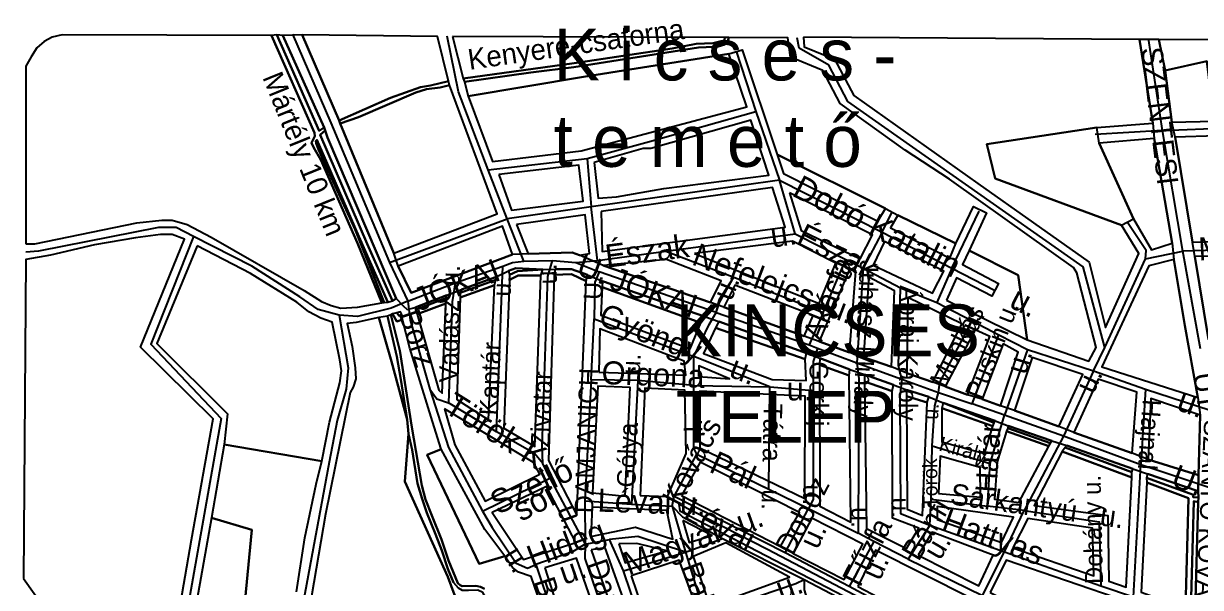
# Model space of a CAD drawing. Header units: millimetres. Extents: x 745262 to 751929, y 118124 to 122414.
# Drawn here: x 745276 to 747689, y 121258 to 122414 of the extents above; entities that cross this region are included whole.
import ezdxf

# ---------------------------------------------------------------- set-up
doc = ezdxf.new("R2010")
doc.units = ezdxf.units.MM
for name, color, linetype in [('beter', 7, 'Continuous'), ('egyeb', 7, 'Continuous'), ('fobbut', 7, 'Continuous'), ('folyo', 7, 'Continuous'), ('fout', 7, 'Continuous'), ('Hut', 7, 'Continuous'), ('kert', 7, 'Continuous'), ('park', 7, 'Continuous'), ('szanto', 7, 'Continuous'), ('temeto', 7, 'Continuous'), ('utcanev', 7, 'Continuous'), ('utnev', 7, 'Continuous'), ('viznev', 7, 'Continuous')]:
    doc.layers.add(name, color=color, linetype=linetype)

msp = doc.modelspace()

# ---------------------------------------------------------------- linework, layer by layer
at = {"layer": 'beter', "color": 253}
for points in [[(747616.8, 122317.7), (747630.8, 122211.8), (747717.6, 122214.1), (747702.3, 122336.6), (747616.8, 122317.7)], [(747637.2, 122181.2), (747672.9, 121965.5), (747754, 121967.5), (747722.7, 122183.9), (747637.2, 122181.2)], [(746821.8, 122145.2), (746834.4, 122106.5), (747027.9, 122008.5), (747043.6, 122034.6), (746821.8, 122145.2)], [(746847, 122067.1), (746870.7, 121989.7), (746991.5, 121931.2), (747016.8, 121981), (746847, 122067.1)], [(747068.9, 122021.2), (747053.9, 121995.1), (747175.5, 121932.7), (747188.1, 121962.7), (747068.9, 122021.2)], [(746652.3, 121942.3), (746907.3, 121840.2), (746941.6, 121922.9), (746852.8, 121967.8), (746652.3, 121942.3)], [(747041.3, 121966.8), (747018.4, 121918.6), (747140, 121860.9), (747162.9, 121905.9), (747041.3, 121966.8)], [(746465, 121917.7), (746684.9, 121842), (746706.9, 121886.4), (746594.3, 121930.4), (746465, 121917.7)], [(747168.4, 121846.7), (747334.1, 121765.6), (747315.3, 121898), (747215, 121948.5), (747201.6, 121920.1), (747275, 121880.6), (747261.6, 121854.6), (747188.9, 121892.5), (747168.4, 121846.7)], [(747678, 121936.2), (747706.1, 121766), (747781.1, 121769.6), (747759.3, 121937.5), (747678, 121936.2)], [(746270.7, 121907), (746272.5, 121899), (746288.9, 121906.1), (746341.1, 121909.7), (746285.7, 121912.4), (746270.7, 121907)], [(746907.3, 121762.3), (746969.8, 121739.5), (746983, 121906.2), (746969.8, 121910.6), (746907.3, 121762.3)], [(746171.9, 121862), (746244.4, 121888.7), (746244.3, 121893.9), (746174, 121868.4), (746171.9, 121862)], [(746272.5, 121888.3), (746261.2, 121584.1), (746324.4, 121546.7), (746337, 121897.6), (746290.7, 121897.2), (746272.5, 121888.3)], [(746364.6, 121898.5), (746352.9, 121518.2), (746410.7, 121405.9), (746430, 121885.6), (746399.8, 121899.9), (746364.6, 121898.5)], [(746998.8, 121729.8), (747055.9, 121710), (747062.1, 121865.7), (747009.3, 121893.9), (746998.8, 121729.8)], [(746079, 121831.4), (746080.2, 121826.8), (746143.4, 121851.8), (746144.1, 121856.9), (746079, 121831.4)], [(746171.4, 121852.2), (746165, 121642.9), (746230, 121601), (746242.2, 121877.6), (746171.4, 121852.2)], [(746462.9, 121873.1), (746459.7, 121815.8), (746643.1, 121747.2), (746665, 121800.1), (746462.9, 121873.1)], [(746712.1, 121832.7), (746876.6, 121772.9), (746895, 121815.6), (746735, 121877.2), (746712.1, 121832.7)], [(746083.3, 121817.9), (746127.6, 121662.5), (746134.8, 121656.2), (746142.1, 121840.2), (746083.3, 121817.9)], [(747087.6, 121696.8), (747140.4, 121678.3), (747200.1, 121798.4), (747089.4, 121852.1), (747087.6, 121696.8)], [(746456.1, 121699), (746634.2, 121692.8), (746630.6, 121721.3), (746457.9, 121788.1), (746456.1, 121699)], [(746695.3, 121790.3), (746670.7, 121737.4), (746811.3, 121683.9), (746880.8, 121682.1), (746879.1, 121725.7), (746695.3, 121790.3)], [(747165.9, 121669.5), (747211.6, 121652.8), (747257.3, 121772), (747227.4, 121786.1), (747165.9, 121669.5)], [(747241.5, 121644), (747279.3, 121629.9), (747315.3, 121740.3), (747284.6, 121757.1), (747241.5, 121644)], [(746660, 121690.1), (746724.1, 121685.7), (746660.9, 121712.4), (746660, 121690.1)], [(746908.4, 121714.1), (746909.3, 121424.6), (746972.5, 121391.7), (746969.4, 121692.3), (746908.4, 121714.1)], [(747308.3, 121620.2), (747398.9, 121587.7), (747448.1, 121694.1), (747344.4, 121729.3), (747308.3, 121620.2)], [(746442.8, 121451.4), (746509.6, 121445.1), (746520.2, 121667.9), (746453.5, 121670.5), (746442.8, 121451.4)], [(746540.7, 121446), (746596.8, 121444.2), (746635.1, 121532.4), (746632.4, 121662.5), (746550.5, 121666.1), (746540.7, 121446)], [(747000.6, 121679.8), (747004.5, 121378.3), (747086.4, 121337.3), (747112.2, 121379.2), (747057.9, 121399.7), (747057.5, 121659.8), (747000.6, 121679.8)], [(747429.6, 121575.4), (747549.2, 121533.1), (747558.9, 121658.1), (747479.8, 121684.5), (747429.6, 121575.4)], [(746662.7, 121544), (746878.1, 121439.8), (746879, 121650), (746662.7, 121659.8), (746662.7, 121544)], [(747086.9, 121650), (747088.2, 121418.4), (747119.4, 121405), (747128.7, 121636.6), (747086.9, 121650)], [(747161.5, 121636.5), (747266.7, 121595.2), (747268.7, 121599.6), (747161.5, 121636.5)], [(747581.8, 121519.9), (747685.5, 121488.2), (747689, 121610.6), (747587.9, 121644.9), (747581.8, 121519.9)], [(746139.2, 121624.2), (746160.6, 121550.3), (746222.9, 121434.4), (746335.1, 121489.7), (746321.7, 121513.7), (746139.2, 121624.2)], [(747159, 121625.5), (747159.4, 121556.5), (747246.7, 121532.4), (747264, 121588.1), (747159, 121625.5)], [(747294.3, 121584.5), (747382, 121553.3), (747384.8, 121558.2), (747295.1, 121589), (747294.3, 121584.5)], [(747291.6, 121578.3), (747272.5, 121515.5), (747267.1, 121438.9), (747317, 121431.8), (747378.4, 121547.6), (747291.6, 121578.3)], [(746132.3, 121541.3), (746103.8, 121529.7), (746210.6, 121305.8), (746263.1, 121321.8), (746222, 121376.5), (746132.3, 121541.3)], [(747411.8, 121544.9), (747548.4, 121494.1), (747551, 121500.6), (747415.6, 121548.5), (747411.8, 121544.9)], [(747152.3, 121450.5), (747238.7, 121442.5), (747237.8, 121503.9), (747155.9, 121527.1), (747152.3, 121450.5)], [(747405.6, 121536.4), (747348.2, 121425.5), (747499.5, 121405), (747501.3, 121270.5), (747536.9, 121258), (747548.9, 121483.4), (747405.6, 121536.4)], [(746625.3, 121446), (746828.3, 121341.8), (746867.4, 121411.3), (746663.6, 121514.6), (746625.3, 121446)], [(747579.1, 121472.7), (747568, 121248.2), (747658.4, 121215.3), (747664.6, 121440.7), (747579.1, 121472.7)], [(747578.7, 121482.1), (747675.3, 121447.8), (747674.4, 121442.9), (747685.5, 121442), (747684.6, 121454.8), (747580.9, 121490.9), (747578.7, 121482.1)], [(746348.4, 121464.7), (746237.1, 121411.3), (746301.2, 121315.1), (746409, 121349.8), (746348.4, 121464.7)], [(747171, 121129.8), (747172.8, 121140.4), (746801.6, 121335.6), (746619.9, 121428.2), (746621.7, 121414.8), (747171, 121129.8)], [(747149.6, 121397), (747281.4, 121349.8), (747306.3, 121401.5), (747149.6, 121423.8), (747149.6, 121397)], [(747669.5, 121211.7), (747678.7, 121208.2), (747684.6, 121432.2), (747675.7, 121434.4), (747669.5, 121211.7)], [(746628, 121395.2), (746641.3, 121349.8), (746687.6, 121364.1), (746628, 121395.2)], [(746854.1, 121327.5), (746959.1, 121274.1), (746997.4, 121346.2), (746892.4, 121399.7), (746854.1, 121327.5)], [(747304.5, 121339.1), (747471, 121281.2), (747468.3, 121379.2), (747335.7, 121398.8), (747304.5, 121339.1)], [(747110.5, 121324), (747235.1, 121260.7), (747264.5, 121324), (747139, 121371.2), (747110.5, 121324)], [(746497.1, 121347.1), (746509.6, 121307.9), (746595, 121332.9), (746533.6, 121348), (746497.1, 121347.1)], [(746682.3, 121222.4), (746692.1, 121222.4), (746847, 121278.5), (746716.1, 121348.9), (746649.3, 121321.3), (746682.3, 121222.4)], [(746986.7, 121259.8), (747183.5, 121156.5), (747220, 121234.9), (747023.2, 121333.8), (746986.7, 121259.8)], [(746344.9, 121298.1), (746401, 121122.6), (746469.5, 121147.6), (746409.9, 121317.7), (746344.9, 121298.1)], [(746522, 121281.2), (746556.7, 121178.8), (746657.3, 121213.5), (746620.8, 121313.3), (746522, 121281.2)], [(747258.2, 121247.4), (747530.7, 121112.8), (747538.7, 121228.6), (747291.2, 121313.3), (747258.2, 121247.4)]]:
    msp.add_lwpolyline(points, close=True, dxfattribs=at)
at = {"layer": 'fobbut', "color": 253}
msp.add_lwpolyline([(747706.1, 121766), (747678, 121936.2), (747672.9, 121965.5), (747637.2, 122181.2), (747630.8, 122211.8), (747616.8, 122317.7), (747604.1, 122381.5), (747564.2, 122381), (747591.4, 122209.4), (747594.1, 122178.1), (747631, 121963.4), (747634.5, 121930), (747657.4, 121794.9), (747683.8, 121647.1), (747689, 121610.6), (747685.5, 121488.2), (747684.6, 121454.8), (747685.5, 121442), (747684.6, 121432.2), (747678.7, 121208.2)], dxfattribs=at)
at = {"layer": 'folyo', "color": 253}
for points in [[(745784.5, 122389.2), (745873, 122189.8), (745873.9, 122182.7), (745869.4, 122174.7), (745866.7, 122169.4), (745871.6, 122159.1), (745885.9, 122134.7), (745961.4, 121963.7), (746010.8, 121841), (746016.1, 121841.9), (745956.1, 121991.4), (745881, 122156), (745876.5, 122168.5), (745875.6, 122173.4), (745877.4, 122175.2), (745899.2, 122127.1), (745964.1, 121977.1), (746023.2, 121842.8), (746033, 121845.4), (745980.6, 121962), (745884.5, 122185.8), (745894.8, 122194.7), (745892.5, 122201), (745882.7, 122193.8), (745796, 122390.5), (745784.5, 122389.2)], [(746177.6, 122301.3), (746180.8, 122294.6), (746316.4, 122313.4), (746404.5, 122324.5), (746660.2, 122364.6), (746675.7, 122365.5), (746700.7, 122367.2), (746714, 122371.2), (746720.7, 122377.9), (746722.4, 122385.5), (746714, 122385.5), (746713.6, 122380.6), (746709.5, 122377.9), (746706, 122377.5), (746689.5, 122373.9), (746655.7, 122372.1), (746605.9, 122362.8), (746405.3, 122332.5), (746177.6, 122301.3)], [(745923.3, 122215), (745925.5, 122208.8), (745963.3, 122222.1), (746080.7, 122272.8), (746102.9, 122279.5), (746130.5, 122283.1), (746149.6, 122287.5), (746147.4, 122296), (746110.5, 122286.6), (746090.5, 122283.5), (746028.7, 122261.7), (745923.3, 122215)], [(746272.5, 121888.3), (746290.7, 121897.2), (746337, 121897.6), (746341.1, 121909.7), (746288.9, 121906.1), (746272.5, 121899), (746272.5, 121888.3)], [(746364.6, 121898.5), (746399.8, 121899.9), (746430, 121885.6), (746432.5, 121898.7), (746400, 121910.2), (746366.6, 121910.6), (746364.6, 121898.5)], [(746171.4, 121852.2), (746242.2, 121877.6), (746244.4, 121888.7), (746171.9, 121862), (746171.4, 121852.2)], [(746462.9, 121873.1), (746665, 121800.1), (746674.3, 121812.5), (746463.3, 121885.5), (746462.9, 121873.1)], [(746080.2, 121826.8), (746083.3, 121817.9), (746142.1, 121840.2), (746143.4, 121851.8), (746080.2, 121826.8)], [(746033.1, 121818.4), (746042, 121803.3), (746053.1, 121807.3), (746052.2, 121817.1), (746046.4, 121814.4), (746041.6, 121820.7), (746033.1, 121818.4)], [(746695.3, 121790.3), (746879.1, 121725.7), (746881.8, 121738.1), (746701.6, 121802.8), (746695.3, 121790.3)], [(746908.4, 121714.1), (746969.4, 121692.3), (746970.6, 121704.7), (746909.1, 121727.6), (746908.4, 121714.1)], [(747000.5, 121694.1), (747000.6, 121679.8), (747057.5, 121659.8), (747060.3, 121673), (747000.5, 121694.1)], [(747086.9, 121650), (747128.7, 121636.6), (747132.4, 121648.8), (747086.9, 121662.9), (747086.9, 121650)], [(747159, 121625.5), (747264, 121588.1), (747266.7, 121595.2), (747161.5, 121636.5), (747159, 121625.5)], [(747291.6, 121578.3), (747378.4, 121547.6), (747382, 121553.3), (747294.3, 121584.5), (747291.6, 121578.3)], [(747405.6, 121536.4), (747548.9, 121483.4), (747548.4, 121494.1), (747411.8, 121544.9), (747405.6, 121536.4)], [(747578.7, 121482.1), (747579.1, 121472.7), (747664.6, 121440.7), (747658.4, 121215.3), (747669.5, 121211.7), (747675.7, 121434.4), (747684.6, 121432.2), (747685.5, 121442), (747674.4, 121442.9), (747675.3, 121447.8), (747578.7, 121482.1)]]:
    msp.add_lwpolyline(points, close=True, dxfattribs=at)
msp.add_lwpolyline([(746221.7, 121254.6), (746213.2, 121259.1), (746203.5, 121260.8), (746175.4, 121260), (746171.4, 121262.2), (746167, 121266.2), (746147.4, 121312.9), (746133.6, 121355.7), (746113.6, 121405.5), (746100.7, 121438), (746093.2, 121466.5), (746072.7, 121586.2), (746047.8, 121743.2), (746029.5, 121816.7), (746022.4, 121814.2), (746042, 121730.9), (746049.6, 121683.7), (746062.9, 121601.8), (746065.6, 121572.9), (746073.1, 121540), (746083.8, 121470.5), (746094, 121439.3), (746103.4, 121410.4), (746121.2, 121366.8), (746134.1, 121333.4), (746146.1, 121295.6), (746157.6, 121268), (746168.3, 121256.4)], dxfattribs=at)
at = {"layer": 'fout', "color": 253}
msp.add_lwpolyline([(745808.2, 122389.4), (745892.5, 122201), (745894.8, 122194.7), (745899.6, 122180.1), (746040.3, 121849.9), (746054.4, 121834.9), (746063.2, 121827.9), (746079, 121831.4), (746144.1, 121856.9), (746174, 121868.4), (746244.3, 121893.9), (746270.7, 121907), (746285.7, 121912.4), (746341.1, 121909.7), (746366.6, 121910.6), (746400, 121910.2), (746432.5, 121898.7), (746463.3, 121885.5), (746674.3, 121812.5), (746701.6, 121802.8), (746881.8, 121738.1), (746909.1, 121727.6), (746970.6, 121704.7), (747000.5, 121694.1), (747060.3, 121673), (747086.9, 121662.9), (747132.4, 121648.8), (747161.5, 121636.5), (747268.7, 121599.6), (747295.1, 121589), (747384.8, 121558.2), (747415.6, 121548.5), (747551, 121500.6), (747580.9, 121490.9), (747684.6, 121454.8), (747685.5, 121488.2), (747581.8, 121519.9), (747549.2, 121533.1), (747429.6, 121575.4), (747398.9, 121587.7), (747308.3, 121620.2), (747279.3, 121629.9), (747241.5, 121644), (747211.6, 121652.8), (747165.9, 121669.5), (747140.4, 121678.3), (747087.6, 121696.8), (747055.9, 121710), (746998.8, 121729.8), (746969.8, 121739.5), (746907.3, 121762.3), (746876.6, 121772.9), (746712.1, 121832.7), (746684.9, 121842), (746465, 121917.7), (746416.2, 121938.7), (746401.5, 121944.5), (746310.7, 121941.6), (746278.6, 121940.1), (746071.1, 121861.8), (746044.7, 121916.3), (746035.3, 121943), (745925.5, 122208.8), (745923.3, 122215), (745847.4, 122390.8), (745808.2, 122389.4)], close=True, dxfattribs=at)
at = {"layer": 'Hut'}
for p, q in [((747611.6, 122194.4), (747582.9, 122383)), ((747611.6, 122194.4), (747582.9, 122383)), ((746737.7, 122357), (746777.9, 122233.4)), ((746737.7, 122357), (746777.9, 122233.4)), ((746777.9, 122233.4), (746826.1, 122093)), ((746777.9, 122233.4), (746826.1, 122093)), ((747611.6, 122194.4), (747473.7, 122186.6)), ((747611.6, 122194.4), (747473.7, 122186.6)), ((747611.6, 122194.4), (747960.1, 122208.8)), ((747611.6, 122194.4), (747960.1, 122208.8)), ((747653.2, 121947.3), (747611.6, 122194.4)), ((747653.2, 121947.3), (747611.6, 122194.4)), ((746229.2, 122113.8), (746432.1, 122137.3)), ((746229.2, 122113.8), (746432.1, 122137.3)), ((746432.1, 122137.3), (746439.9, 122038.4)), ((746432.1, 122137.3), (746439.9, 122038.4)), ((746268.2, 122013.7), (746229.2, 122113.8)), ((746268.2, 122013.7), (746229.2, 122113.8)), ((746826.1, 122093), (746439.9, 122038.4)), ((746826.1, 122093), (746439.9, 122038.4)), ((746858.7, 121982.5), (746826.1, 122093)), ((746826.1, 122093), (747036.8, 121986.4)), ((746858.7, 121982.5), (746826.1, 122093)), ((746826.1, 122093), (747036.8, 121986.4)), ((746439.9, 122038.4), (746268.2, 122013.7)), ((746439.9, 122038.4), (746268.2, 122013.7)), ((746452.9, 121927.9), (746439.9, 122038.4)), ((746452.9, 121927.9), (746439.9, 122038.4)), ((747036.8, 121986.4), (747056.3, 122026.7)), ((747036.8, 121986.4), (747056.3, 122026.7)), ((747179.8, 121912.3), (747235.7, 122029.3)), ((747179.8, 121912.3), (747235.7, 122029.3)), ((746026.4, 121924), (746268.2, 122013.7)), ((746026.4, 121924), (746268.2, 122013.7)), ((746302, 121926.5), (746268.2, 122013.7)), ((746302, 121926.5), (746268.2, 122013.7)), ((746593.4, 121947.3), (746858.7, 121982.5)), ((746593.4, 121947.3), (746858.7, 121982.5)), ((746858.7, 121982.5), (746962.6, 121930.4)), ((746858.7, 121982.5), (746962.6, 121930.4)), ((747036.8, 121986.4), (746997.8, 121912.3)), ((747036.8, 121986.4), (746997.8, 121912.3)), ((747036.8, 121986.4), (747179.8, 121912.3)), ((747036.8, 121986.4), (747179.8, 121912.3)), ((747975.6, 121956.5), (747653.2, 121947.3)), ((747975.6, 121956.5), (747653.2, 121947.3)), ((746302, 121926.5), (746360.6, 121927.9)), ((746302, 121926.5), (746360.6, 121927.9)), ((746360.6, 121927.9), (746408.7, 121924)), ((746360.6, 121927.9), (746408.7, 121924)), ((746408.7, 121924), (746452.9, 121927.9)), ((746408.7, 121924), (746452.9, 121927.9)), ((746452.9, 121927.9), (746593.4, 121947.3)), ((746452.9, 121927.9), (746593.4, 121947.3)), ((746593.4, 121947.3), (746732.5, 121894.1)), ((746593.4, 121947.3), (746732.5, 121894.1)), ((746915.8, 121821.2), (746962.6, 121930.4)), ((746915.8, 121821.2), (746962.6, 121930.4)), ((746962.6, 121930.4), (746997.8, 121912.3)), ((746962.6, 121930.4), (746997.8, 121912.3)), ((747493.2, 121749.7), (747576.4, 121931.8)), ((747493.2, 121749.7), (747576.4, 121931.8)), ((747576.4, 121931.8), (747653.2, 121947.3)), ((747576.4, 121931.8), (747653.2, 121947.3)), ((747689.5, 121747.1), (747653.2, 121947.3)), ((747689.5, 121747.1), (747653.2, 121947.3)), ((746026.4, 121924), (746064.1, 121844.7)), ((746026.4, 121924), (746064.1, 121844.7)), ((746161.6, 121882.4), (746259.1, 121916.2)), ((746161.6, 121882.4), (746259.1, 121916.2)), ((746246.1, 121576.8), (746259.1, 121916.2)), ((746246.1, 121576.8), (746259.1, 121916.2)), ((746408.7, 121924), (746456.8, 121904.5)), ((746408.7, 121924), (746456.8, 121904.5)), ((746696.1, 121821.2), (746456.8, 121904.5)), ((746696.1, 121821.2), (746456.8, 121904.5)), ((746997.8, 121912.3), (746984.8, 121718.5)), ((746997.8, 121912.3), (746984.8, 121718.5)), ((746997.8, 121912.3), (747074.5, 121871.9)), ((746997.8, 121912.3), (747074.5, 121871.9)), ((747179.8, 121912.3), (747148.6, 121842)), ((747179.8, 121912.3), (747148.6, 121842)), ((747179.8, 121912.3), (747268.2, 121866.7)), ((747179.8, 121912.3), (747268.2, 121866.7)), ((746064.1, 121844.7), (746161.6, 121882.4)), ((746064.1, 121844.7), (746161.6, 121882.4)), ((746732.5, 121894.1), (746915.8, 121821.2)), ((746732.5, 121894.1), (746915.8, 121821.2)), ((747074.5, 121871.9), (747148.6, 121842)), ((747074.5, 121871.9), (747148.6, 121842)), ((747148.6, 121842), (747221.4, 121804.3)), ((747148.6, 121842), (747221.4, 121804.3)), ((746439.9, 121683.4), (746446.4, 121808.2)), ((746439.9, 121683.4), (746446.4, 121808.2)), ((746446.4, 121808.2), (746650.5, 121731.5)), ((746446.4, 121808.2), (746650.5, 121731.5)), ((746696.1, 121821.2), (746887.3, 121755)), ((746696.1, 121821.2), (746887.3, 121755)), ((746915.8, 121821.2), (746887.3, 121755)), ((746915.8, 121821.2), (746887.3, 121755)), ((747221.4, 121804.3), (747276, 121775.8)), ((747221.4, 121804.3), (747276, 121775.8)), ((747221.4, 121634), (747276, 121775.8)), ((747221.4, 121634), (747276, 121775.8)), ((747276, 121775.8), (747334.6, 121745.8)), ((747276, 121775.8), (747334.6, 121745.8)), ((746887.3, 121755), (746904.2, 121748.4)), ((746887.3, 121755), (746904.2, 121748.4)), ((746904.2, 121748.4), (746984.8, 121718.5)), ((746904.2, 121748.4), (746984.8, 121718.5)), ((747334.6, 121745.8), (747287.8, 121610.6)), ((747334.6, 121745.8), (747287.8, 121610.6)), ((747334.6, 121745.8), (747469.8, 121701.6)), ((747334.6, 121745.8), (747469.8, 121701.6)), ((747469.8, 121701.6), (747493.2, 121749.7)), ((747469.8, 121701.6), (747493.2, 121749.7)), ((746650.5, 121671.7), (746650.5, 121731.5)), ((746806.6, 121669.1), (746650.5, 121731.5)), ((746650.5, 121671.7), (746650.5, 121731.5)), ((746806.6, 121669.1), (746650.5, 121731.5)), ((746984.8, 121718.5), (747077.1, 121684.7)), ((746984.8, 121718.5), (747077.1, 121684.7)), ((747077.1, 121684.7), (747152.5, 121657.4)), ((747077.1, 121684.7), (747152.5, 121657.4)), ((747469.8, 121701.6), (747408.6, 121567.7)), ((747469.8, 121701.6), (747408.6, 121567.7)), ((747469.8, 121701.6), (747576.4, 121663.9)), ((747469.8, 121701.6), (747576.4, 121663.9)), ((746439.9, 121683.4), (746426.9, 121435.1)), ((746439.9, 121683.4), (746426.9, 121435.1)), ((746536.1, 121682.1), (746439.9, 121683.4)), ((746536.1, 121682.1), (746439.9, 121683.4)), ((746536.1, 121682.1), (746523.1, 121428.5)), ((746536.1, 121682.1), (746523.1, 121428.5)), ((746650.5, 121671.7), (746536.1, 121682.1)), ((746650.5, 121671.7), (746536.1, 121682.1)), ((746650.5, 121671.7), (746806.6, 121669.1)), ((746650.5, 121671.7), (746806.6, 121669.1)), ((746804.3, 121459.3), (746806.6, 121669.1)), ((746806.6, 121669.1), (746895, 121661.3)), ((746806.6, 121669.1), (746895, 121661.3)), ((747576.4, 121663.9), (747567.3, 121509.1)), ((747576.4, 121663.9), (747567.3, 121509.1)), ((747576.4, 121663.9), (747709.1, 121621)), ((747576.4, 121663.9), (747709.1, 121621)), ((746246.1, 121576.8), (746147.4, 121636.5)), ((746246.1, 121576.8), (746147.4, 121636.5)), ((747152.5, 121657.4), (747221.4, 121634)), ((747152.5, 121657.4), (747221.4, 121634)), ((747287.8, 121610.6), (747221.4, 121634)), ((747287.8, 121610.6), (747221.4, 121634)), ((747257.9, 121511.8), (747287.8, 121610.6)), ((747257.9, 121511.8), (747287.8, 121610.6)), ((747408.6, 121567.7), (747287.8, 121610.6)), ((747408.6, 121567.7), (747287.8, 121610.6)), ((747408.6, 121567.7), (747328, 121415.5)), ((747408.6, 121567.7), (747328, 121415.5)), ((747567.3, 121509.1), (747408.6, 121567.7)), ((747567.3, 121509.1), (747408.6, 121567.7)), ((747136.9, 121439), (747139.6, 121548.1)), ((747136.9, 121439), (747139.6, 121548.1)), ((747139.6, 121548.1), (747257.9, 121511.8)), ((747139.6, 121548.1), (747257.9, 121511.8)), ((746610.3, 121444.2), (746657.1, 121531.2)), ((746610.3, 121444.2), (746657.1, 121531.2)), ((746657.1, 121531.2), (746804.3, 121459.3)), ((746657.1, 121531.2), (746885.9, 121419.5)), ((746355.4, 121481.9), (746341.1, 121511.8)), ((746355.4, 121481.9), (746341.1, 121511.8)), ((747252.6, 121424.6), (747257.9, 121511.8)), ((747252.6, 121424.6), (747257.9, 121511.8)), ((747551.8, 121238.7), (747567.3, 121509.1)), ((747551.8, 121238.7), (747567.3, 121509.1)), ((747706.4, 121462.3), (747567.3, 121509.1)), ((747706.4, 121462.3), (747567.3, 121509.1)), ((746217.5, 121414.3), (746355.4, 121481.9)), ((746217.5, 121414.3), (746355.4, 121481.9)), ((746355.4, 121481.9), (746428.2, 121346.7)), ((746355.4, 121481.9), (746428.2, 121346.7)), ((746606.4, 121424.6), (746610.3, 121444.2)), ((746606.4, 121424.6), (746610.3, 121444.2)), ((746837.8, 121328.4), (746610.3, 121444.2)), ((746837.8, 121328.4), (746610.3, 121444.2)), ((746804.3, 121459.3), (746885.9, 121419.5)), ((746426.9, 121435.1), (746523.1, 121428.5)), ((746426.9, 121435.1), (746428.2, 121346.7)), ((746426.9, 121435.1), (746523.1, 121428.5)), ((746426.9, 121435.1), (746428.2, 121346.7)), ((746523.1, 121428.5), (746606.4, 121424.6)), ((746523.1, 121428.5), (746606.4, 121424.6)), ((746606.4, 121424.6), (746633.6, 121329.8)), ((746606.4, 121424.6), (746633.6, 121329.8)), ((746837.8, 121328.4), (746885.9, 121419.5)), ((746837.8, 121328.4), (746885.9, 121419.5)), ((746885.9, 121419.5), (746987.3, 121368.7)), ((746885.9, 121419.5), (746987.3, 121368.7)), ((747134.3, 121385.6), (747136.9, 121439)), ((747134.3, 121385.6), (747136.9, 121439)), ((747136.9, 121439), (747252.6, 121424.6)), ((747136.9, 121439), (747252.6, 121424.6)), ((747328, 121415.5), (747252.6, 121424.6)), ((747328, 121415.5), (747252.6, 121424.6)), ((747287.8, 121331), (747328, 121415.5)), ((747287.8, 121331), (747328, 121415.5)), ((747328, 121415.5), (747481.5, 121392.1)), ((747134.3, 121385.6), (747090.1, 121315.4)), ((747134.3, 121385.6), (747090.1, 121315.4)), ((747134.3, 121385.6), (747287.8, 121331)), ((747134.3, 121385.6), (747287.8, 121331)), ((747481.5, 121392.1), (747485.4, 121260.8)), ((746428.2, 121346.7), (746477.6, 121355.7)), ((746428.2, 121346.7), (746477.6, 121355.7)), ((746506.2, 121292), (746477.6, 121355.7)), ((746506.2, 121292), (746477.6, 121355.7)), ((746633.6, 121329.8), (746709.1, 121358.3)), ((746633.6, 121329.8), (746709.1, 121358.3)), ((746709.1, 121358.3), (746876.8, 121273.8)), ((746709.1, 121358.3), (746876.8, 121273.8)), ((747019.9, 121351.8), (746969.2, 121259.5)), ((747019.9, 121351.8), (746969.2, 121259.5)), ((747019.9, 121351.8), (746987.3, 121368.7)), ((747019.9, 121351.8), (746987.3, 121368.7)), ((747090.1, 121315.4), (747019.9, 121351.8)), ((747090.1, 121315.4), (747019.9, 121351.8)), ((746506.2, 121292), (746633.6, 121329.8)), ((746506.2, 121292), (746633.6, 121329.8)), ((746633.6, 121329.8), (746672.6, 121202.3)), ((746633.6, 121329.8), (746672.6, 121202.3)), ((746969.2, 121259.5), (746837.8, 121328.4)), ((746969.2, 121259.5), (746837.8, 121328.4)), ((747242.2, 121241.2), (747287.8, 121331)), ((747242.2, 121241.2), (747287.8, 121331)), ((747287.8, 121331), (747485.4, 121260.8)), ((747287.8, 121331), (747485.4, 121260.8)), ((746326.8, 121305), (746394.4, 121104.7)), ((746326.8, 121305), (746394.4, 121104.7)), ((747090.1, 121315.4), (747242.2, 121241.2)), ((747090.1, 121315.4), (747242.2, 121241.2)), ((746551.8, 121158.1), (746506.2, 121292)), ((746551.8, 121158.1), (746506.2, 121292)), ((746876.8, 121273.8), (746986.1, 121216.6)), ((746876.8, 121273.8), (746986.1, 121216.6)), ((747190.3, 121141.2), (746969.2, 121259.5)), ((747190.3, 121141.2), (746969.2, 121259.5)), ((747485.4, 121260.8), (747551.8, 121238.7)), ((747485.4, 121260.8), (747551.8, 121238.7))]:
    msp.add_line(p, q, dxfattribs=at)
for points in [[(745827.5, 122392.1), (745906.7, 122210.1), (746026.4, 121924)], [(745827.5, 122392.1), (745906.7, 122210.1), (746026.4, 121924)], [(746229.2, 122113.8), (746168.2, 122273.8), (746144.7, 122388.2)], [(746229.2, 122113.8), (746168.2, 122273.8), (746144.7, 122388.2)], [(747493.2, 121749.7), (747449, 121914.9), (746966.5, 122254.2), (746927.5, 122328.4), (746866.5, 122363.5), (746862.6, 122384.3)], [(747493.2, 121749.7), (747449, 121914.9), (746966.5, 122254.2), (746927.5, 122328.4), (746866.5, 122363.5), (746862.6, 122384.3)], [(746432.1, 122137.3), (746559.6, 122172.4), (746777.9, 122233.4)], [(746432.1, 122137.3), (746559.6, 122172.4), (746777.9, 122233.4)], [(747576.4, 121931.8), (747577.8, 121948.7), (747540, 122005.9)], [(747576.4, 121931.8), (747577.8, 121948.7), (747540, 122005.9)], [(745624.6, 121977.2), (745589.5, 121995.5), (745553, 121995.5), (745307.3, 121947.3), (745281.3, 121944.8)], [(745624.6, 121977.2), (745589.5, 121995.5), (745553, 121995.5), (745307.3, 121947.3), (745281.3, 121944.8)], [(745624.6, 121977.2), (745537.5, 121756.2), (745681.8, 121604.1), (745575.2, 121002.1), (745560.9, 120990.3), (745527, 120981.3), (745519.2, 120966.9), (745506.2, 120940.9)], [(745624.6, 121977.2), (745537.5, 121756.2), (745681.8, 121604.1), (745575.2, 121002.1), (745560.9, 120990.3), (745527, 120981.3), (745519.2, 120966.9), (745506.2, 120940.9)], [(745923.6, 121816), (745880.7, 121827.8), (745843, 121853.7), (745744.2, 121916.2), (745624.6, 121977.2)], [(745923.6, 121816), (745880.7, 121827.8), (745843, 121853.7), (745744.2, 121916.2), (745624.6, 121977.2)], [(746259.1, 121916.2), (746278.7, 121924), (746302, 121926.5)], [(746259.1, 121916.2), (746278.7, 121924), (746302, 121926.5)], [(746341.1, 121511.8), (746339.7, 121546.9), (746351.5, 121895.4), (746360.6, 121927.9)], [(746341.1, 121511.8), (746339.7, 121546.9), (746351.5, 121895.4), (746360.6, 121927.9)], [(746456.8, 121904.5), (746447.7, 121883.6), (746446.4, 121808.2)], [(746456.8, 121904.5), (746447.7, 121883.6), (746446.4, 121808.2)], [(746161.6, 121882.4), (746155.1, 121843.4), (746147.4, 121636.5)], [(746161.6, 121882.4), (746155.1, 121843.4), (746147.4, 121636.5)], [(746696.1, 121821.2), (746703.3, 121842.1), (746732.5, 121894.1)], [(746696.1, 121821.2), (746702.6, 121847.3), (746732.5, 121894.1)], [(747077.1, 121684.7), (747070.6, 121712), (747074.5, 121871.9)], [(747077.1, 121684.7), (747070.6, 121712), (747074.5, 121871.9)], [(746064.1, 121844.7), (746030.3, 121830.4), (745961.3, 121813.5), (745923.6, 121816)], [(746064.1, 121844.7), (746030.3, 121830.4), (745961.3, 121813.5), (745923.6, 121816)], [(746064.1, 121844.7), (746069.3, 121805.7), (746109.7, 121663.9)], [(746064.1, 121844.7), (746069.3, 121805.7), (746109.7, 121663.9)], [(745923.6, 121816), (745941.9, 121708.2), (745938, 121663.9), (745919.7, 121600.2), (745902.8, 121514.3), (745849.6, 121227), (745853.5, 121195.8), (745938, 121050.1), (745940.5, 121017.6), (745915.9, 120890.2), (745893.7, 120791.4), (745624.6, 120426), (745589.5, 120301.1), (745585.6, 120181.4), (745607.7, 120061.9), (745651.9, 119968.3), (745716.9, 119892.8), (745804, 119836.9), (745850.8, 119790), (745862.6, 119748.5), (745867.7, 119699.1), (745853.5, 119618.5), (745826.1, 119504)], [(745923.6, 121816), (745941.9, 121708.2), (745938, 121663.9), (745919.7, 121600.2), (745902.8, 121514.3), (745849.6, 121227), (745853.5, 121195.8), (745938, 121050.1), (745940.5, 121017.6), (745915.9, 120890.2), (745893.7, 120791.4), (745624.6, 120426), (745589.5, 120301.1), (745585.6, 120181.4), (745607.7, 120061.9), (745651.9, 119968.3), (745716.9, 119892.8), (745804, 119836.9), (745850.8, 119790), (745862.6, 119748.5), (745867.7, 119699.1), (745853.5, 119618.5), (745826.1, 119504)], [(746650.5, 121731.5), (746681.8, 121796.6), (746696.1, 121821.2)], [(746650.5, 121731.5), (746681.8, 121796.6), (746696.1, 121821.2)], [(747152.5, 121657.4), (747155.1, 121678.2), (747221.4, 121804.3)], [(747152.5, 121657.4), (747155.1, 121678.2), (747221.4, 121804.3)], [(746904.2, 121748.4), (746895, 121721.2), (746895, 121661.3)], [(746904.2, 121748.4), (746895, 121721.2), (746895, 121661.3)], [(746984.8, 121718.5), (746988.7, 121686), (746987.3, 121368.7)], [(746984.8, 121718.5), (746988.7, 121686), (746987.3, 121368.7)], [(747077.1, 121684.7), (747073.2, 121649.6), (747074.5, 121409), (747134.3, 121385.6)], [(747077.1, 121684.7), (747073.2, 121649.6), (747074.5, 121409), (747134.3, 121385.6)], [(746109.7, 121663.9), (746123.9, 121644.4), (746147.4, 121636.5)], [(746109.7, 121663.9), (746147.4, 121544.3), (746217.5, 121414.3)], [(746109.7, 121663.9), (746123.9, 121644.4), (746147.4, 121636.5)], [(746109.7, 121663.9), (746147.4, 121544.3), (746217.5, 121414.3)], [(746657.1, 121531.2), (746650.5, 121542.9), (746650.5, 121671.7)], [(746657.1, 121531.2), (746650.5, 121542.9), (746650.5, 121671.7)], [(746895, 121661.3), (746895, 121438.3), (746885.9, 121419.5)], [(746895, 121661.3), (746895, 121438.3), (746885.9, 121419.5)], [(747139.6, 121548.1), (747144.7, 121630.1), (747152.5, 121657.4)], [(747139.6, 121548.1), (747144.7, 121630.1), (747152.5, 121657.4)], [(746341.1, 121511.8), (746324.2, 121532.6), (746246.1, 121576.8)], [(746341.1, 121511.8), (746324.2, 121532.6), (746246.1, 121576.8)], [(746606.4, 121424.6), (746627.2, 121402.5), (746709.1, 121358.3)], [(746606.4, 121424.6), (746627.2, 121402.5), (746709.1, 121358.3)], [(746217.5, 121414.3), (746237.1, 121380.5), (746286.5, 121307.6), (746309.8, 121297.2), (746326.8, 121305)], [(746217.5, 121414.3), (746237.1, 121380.5), (746286.5, 121307.6), (746309.8, 121297.2), (746326.8, 121305)], [(747328, 121415.5), (747481.5, 121392.1), (747485.4, 121260.8)], [(746633.6, 121329.8), (746536.1, 121362.2), (746477.6, 121355.7)], [(746633.6, 121329.8), (746536.1, 121362.2), (746477.6, 121355.7)], [(746428.2, 121346.7), (746402.2, 121331), (746326.8, 121305)], [(746428.2, 121346.7), (746402.2, 121331), (746326.8, 121305)], [(746428.2, 121346.7), (746426.9, 121316.7), (746488.1, 121139.8)], [(746428.2, 121346.7), (746426.9, 121316.7), (746488.1, 121139.8)], [(746672.6, 121202.3), (746859.9, 121266), (746876.8, 121273.8)], [(746672.6, 121202.3), (746859.9, 121266), (746876.8, 121273.8)], [(746876.8, 121273.8), (746876.8, 121253), (746910.6, 121145.1)], [(746876.8, 121273.8), (746876.8, 121253), (746910.6, 121145.1)]]:
    msp.add_lwpolyline(points, dxfattribs=at)
at = {"layer": 'kert', "color": 253}
for points in [[(746159.9, 121242.2), (746146.5, 121279.5), (746058, 121475), (746065.6, 121572.9), (746062.9, 121601.8), (746030.9, 121721.1), (746005.1, 121811), (745958.4, 121800.8), (745939.7, 121799), (745950.4, 121751.8), (745956.6, 121708.2), (745957.5, 121685.1), (745952.1, 121668.2), (745945.9, 121657.5), (745895.2, 121408.2), (745866.7, 121239.9)], [(745836.1, 121248.8), (745853, 121359.1), (745876.1, 121469.5), (745887.7, 121516.7), (745687.5, 121550.5), (745661.7, 121400.1), (745744.5, 121376.1), (745728.5, 121212.3)]]:
    msp.add_lwpolyline(points, dxfattribs=at)
at = {"layer": 'park', "color": 253}
for points in [[(746595, 121415.7), (746441.9, 121422), (746439.2, 121362.3), (746530.9, 121381), (746607.5, 121356.9), (746595, 121415.7)], [(746440.1, 121334.7), (746501.5, 121158.3), (746530, 121169), (746468.6, 121339.1), (746440.1, 121334.7)]]:
    msp.add_lwpolyline(points, close=True, dxfattribs=at)
at = {"layer": 'szanto', "color": 253}
for points in [[(745280.9, 121962), (745299.5, 121962), (745508.5, 122005.6), (745560, 122010.9), (745581.4, 122010.9), (745611.6, 122002), (745661.4, 121976.2), (745851.7, 121866.8), (745887.2, 121843.7), (745906.8, 121835.7), (745927.2, 121830.3), (745961, 121832.1), (746010.8, 121841), (745961.4, 121963.7), (745885.9, 122134.7), (745871.6, 122159.1), (745866.7, 122169.4), (745869.4, 122174.7), (745873.9, 122182.7), (745873, 122189.8), (745784.5, 122389.2), (745355.9, 122390.5), (745335.4, 122386.1), (745318.5, 122377.2), (745303.4, 122363.8), (745291.8, 122346), (745281.2, 122326.5), (745281.2, 122313.1), (745280.9, 121962)], [(745796, 122390.5), (745882.7, 122193.8), (745892.5, 122201), (745808.2, 122389.4), (745796, 122390.5)], [(745847.4, 122390.8), (745923.3, 122215), (746028.7, 122261.7), (746090.5, 122283.5), (746110.5, 122286.6), (746147.4, 122296), (746125.3, 122387.7), (745847.4, 122390.8)], [(746156.1, 122387.7), (746177.6, 122301.3), (746405.3, 122332.5), (746605.9, 122362.8), (746655.7, 122372.1), (746689.5, 122373.9), (746706, 122377.5), (746709.5, 122377.9), (746713.6, 122380.6), (746714, 122385.5), (746156.1, 122387.7)], [(746180.8, 122294.6), (746187.7, 122265.2), (746424.6, 122304.7), (746722.3, 122352.1), (746749.9, 122360), (746821.8, 122145.2), (747043.6, 122034.6), (747068.9, 122021.2), (747188.1, 121962.7), (747223.7, 122038.6), (747250.5, 122025.9), (747215, 121948.5), (747315.3, 121898), (747334.1, 121765.6), (747460.4, 121721.4), (747475.4, 121749.8), (747435.9, 121903.1), (747428.8, 121913.4), (747239.3, 122049.3), (747174.8, 122094.9), (747084, 122154.2), (746950.6, 122249.8), (746915.1, 122317.4), (746848.8, 122345.1), (746843.3, 122384.6), (746722.4, 122385.5), (746720.7, 122377.9), (746714, 122371.2), (746700.7, 122367.2), (746675.7, 122365.5), (746660.2, 122364.6), (746404.5, 122324.5), (746316.4, 122313.4), (746180.8, 122294.6)], [(746875.7, 122385.8), (746876.6, 122366.4), (746939, 122340.9), (746978.6, 122266.1), (747232.7, 122085.7), (747461.3, 121924.3), (747494.7, 121790.5), (747563.3, 121942.3), (747527.2, 122000.4), (747268.7, 122095.9), (747251.1, 122166.3), (747477.1, 122200.6), (747591.4, 122209.4), (747564.2, 122381), (746875.7, 122385.8)], [(747604.1, 122381.5), (747616.8, 122317.7), (747702.3, 122336.6), (747717.6, 122214.1), (748294.2, 122238.9), (749136.1, 122268.9), (749192.2, 122374.3), (747604.1, 122381.5)], [(745925.5, 122208.8), (746035.3, 121943), (746247.7, 122023.5), (746149.6, 122287.5), (746130.5, 122283.1), (746102.9, 122279.5), (746080.7, 122272.8), (745963.3, 122222.1), (745925.5, 122208.8)], [(745894.8, 122194.7), (745884.5, 122185.8), (745980.6, 121962), (746033, 121845.4), (746040.3, 121849.9), (745899.6, 122180.1), (745894.8, 122194.7)], [(747477.1, 122200.6), (747251.1, 122166.3), (747268.7, 122095.9), (747527.2, 122000.4), (747551.9, 122013.6), (747481.5, 122168.9), (747477.1, 122200.6)], [(746016.1, 121841.9), (746021.5, 121842.8), (746023.2, 121842.8), (745964.1, 121977.1), (745899.2, 122127.1), (745877.4, 122175.2), (745875.6, 122173.4), (745876.5, 122168.5), (745881, 122156), (745956.1, 121991.4), (746016.1, 121841.9)], [(747481.5, 122168.9), (747551.9, 122013.6), (747588.8, 121950.2), (747631, 121963.4), (747594.1, 122178.1), (747481.5, 122168.9)], [(745276.4, 121276), (745499.6, 120961.9), (745504.9, 120977.9), (745514.7, 120992.1), (745531.6, 120999.3), (745560.9, 121007.3), (745620.5, 121355.2), (745664.9, 121603.4), (745516.5, 121750.2), (745606.3, 121971.8), (745581.4, 121981.6), (745557.4, 121981.6), (745505.8, 121974.5), (745422.2, 121960.2), (745331.5, 121938.9), (745280.9, 121930), (745276.4, 121276)], [(745632.4, 121958.2), (745549.7, 121757.9), (745694.7, 121613.7), (745687.5, 121550.5), (745887.7, 121516.7), (745903.7, 121596.8), (745925, 121676.9), (745928.6, 121701.9), (745925, 121724.1), (745909, 121801.6), (745885.9, 121809.6), (745861, 121822.9), (745837, 121842.5), (745741.8, 121901.2), (745632.4, 121958.2)], [(747634.5, 121930), (747583.5, 121916.8), (747486.8, 121710), (747683.8, 121647.1), (747657.4, 121794.9), (747634.5, 121930)], [(746005.1, 121811), (746030.9, 121721.1), (746062.9, 121601.8), (746049.6, 121683.7), (746042, 121730.9), (746022.4, 121814.2), (746005.1, 121811)], [(746041.6, 121820.7), (746046.4, 121814.4), (746052.2, 121817.1), (746049.1, 121822.9), (746041.6, 121820.7)], [(746058, 121475), (746146.5, 121279.5), (746159.9, 121242.2), (746219.9, 121191), (746225.7, 121201.2), (746230.6, 121215.9), (746226.6, 121232.8), (746218.1, 121247), (746207.9, 121251.9), (746188.8, 121251.1), (746176.3, 121251.1), (746168.3, 121256.4), (746157.6, 121268), (746146.1, 121295.6), (746134.1, 121333.4), (746121.2, 121366.8), (746103.4, 121410.4), (746094, 121439.3), (746083.8, 121470.5), (746073.1, 121540), (746065.6, 121572.9), (746058, 121475)], [(745514.1, 120925.6), (745776.5, 120796.6), (745817.4, 120842), (745716, 120900.7), (745796.1, 121196.2), (745728.5, 121212.3), (745744.5, 121376.1), (745661.7, 121400.1), (745594.1, 121020), (745587, 120993.3), (745575.5, 120982.6), (745555.9, 120978.2), (745542.6, 120976.4), (745532.8, 120968.4), (745527.4, 120956.8), (745514.1, 120925.6)]]:
    msp.add_lwpolyline(points, close=True, dxfattribs=at)
msp.add_lwpolyline([(746372.9, 121118), (746316.9, 121280), (746291.5, 121289.3), (746278.6, 121298.2), (746263.1, 121321.8), (746210.6, 121305.8), (746103.8, 121529.7), (746132.3, 121541.3), (746114.9, 121597.8), (746068.7, 121748.3), (746053.1, 121807.3), (746042, 121803.3), (746033.1, 121818.4), (746029.5, 121816.7), (746029.5, 121816.7), (746047.8, 121743.2), (746072.7, 121586.2), (746093.2, 121466.5), (746100.7, 121438), (746113.6, 121405.5), (746133.6, 121355.7), (746147.4, 121312.9), (746167, 121266.2), (746171.4, 121262.2), (746175.4, 121260), (746203.5, 121260.8), (746213.2, 121259.1), (746221.7, 121254.6)], dxfattribs=at)
at = {"layer": 'temeto', "color": 253}
for points in [[(746187.7, 122265.2), (746238.2, 122131), (746419.9, 122153.1), (746759.4, 122243.1), (746722.3, 122352.1), (746424.6, 122304.7), (746187.7, 122265.2)], [(746446.4, 122129.1), (746454.2, 122055.8), (746492.3, 122058.8), (746588.9, 122075.4), (746804.6, 122102.7), (746767.5, 122216), (746562.6, 122157.4), (746546.9, 122157.4), (746446.4, 122129.1)], [(746251.2, 122104.7), (746276.6, 122031.4), (746424, 122050), (746415.2, 122123.2), (746251.2, 122104.7)], [(746460.6, 122028.6), (746462.9, 121946.6), (746838.1, 121996.3), (746812.1, 122077.5), (746460.6, 122028.6)], [(746287.3, 122002.1), (746310.7, 121941.6), (746401.5, 121944.5), (746416.2, 121938.7), (746436.6, 121942.6), (746427.9, 122021.7), (746287.3, 122002.1)], [(746044.7, 121916.3), (746071.1, 121861.8), (746278.6, 121940.1), (746258.4, 121998.2), (746044.7, 121916.3)]]:
    msp.add_lwpolyline(points, close=True, dxfattribs=at)

# ---------------------------------------------------------------- texts
at = {"layer": 'egyeb', "attachment_point": 7}
for s, insert, char_height in [('K i c s e s -\\Pt e m e t ő', (746363.1, 122118.6), 106.3), ('KINCSES\\PTELEP', (746613.4, 121554.5), 106.29)]:
    msp.add_mtext(s, dxfattribs=dict(at, insert=insert, char_height=char_height))
at = {"layer": 'utcanev', "attachment_point": 7}
for s, insert, char_height, rotation in [('SZENTESI', (747567.2, 122362.9), 43.43, 276.8), ('Dobó Katalin       u.', (746849.5, 122061.1), 48.691, 332.9), ('Észak', (746857.6, 121962.6), 47.37, 333.6), ('Észak ', (746472.3, 121912.4), 47.37, 7.5), ('u.', (746811.6, 121953.6), 47.37, 8.5), ('Mester', (747686.3, 121927.1), 47.37, 3), ('Nefelejcs  u.', (746639, 121907.2), 47.375, 339.2), ('JÓKAI', (746087.5, 121822.6), 47.37, 21.1), ('U.', (746406.9, 121899.4), 47.37, 339.3), ('Akácfa', (746913.5, 121759.1), 43.43, 68.2), ('Juhász Mihály', (746979.9, 121930), 38.163, 267.5), ('Vadász  u.', (746167.2, 121677.5), 38.16, 88.9), ('u.', (746370.6, 121879.5), 38.16, 91.1), ('JÓKAI', (746474.6, 121870.2), 47.37, 340.5), (' u.', (746960.6, 121869), 43.43, 64.1), ('u.', (746275.7, 121853.6), 38.16, 87.8), ('U.', (746463.4, 121847), 38.16, 88.7), ('u.', (746728.3, 121842.9), 43.43, 68.4), ('Ábrai Károly', (747061.7, 121877.6), 38.163, 269.4), ('Gyöngy    u.', (746446.6, 121784.6), 47.375, 338.3), ('Munkás', (747166.9, 121664.1), 38.16, 63.1), ('Puskin u.', (747241.5, 121640.3), 38.16, 68.4), ('Borz', (746044.8, 121818.2), 43.43, 288), (' u.', (747225.1, 121765.5), 38.16, 65.5), ('Kaptár', (746260.5, 121609.3), 38.16, 87.6), ('u.', (747332, 121692.3), 43.43, 73.2), ('Orgona', (746460.2, 121660.5), 47.37, 357.8), ('Gólya       u.', (746542.2, 121461.4), 38.163, 87.7), ('Gorkij', (746876.2, 121721.3), 38.16, 270.2), ('Zivatar', (746355, 121544), 38.16, 88), ('DAMJANICH', (746444.5, 121409.4), 38.16, 88), ('u.', (747470.2, 121652.5), 43.43, 64.8), ('ÚT', (747673.6, 121695.3), 43.43, 278.2), ('Török K.', (746135.1, 121618.2), 48.69, 328), ('Hajnal', (747559.6, 121645.3), 38.16, 266), ('u.', (747637.7, 121622.2), 48.69, 339.9), ('Tátra    u.', (746793.5, 121635), 38.163, 268.8), (' u.', (747151.3, 121590), 29.91, 87.2), ('Kovács', (746622.5, 121421), 43.43, 62.7), ('I.', (746668, 121575.4), 38.16, 91.1), ('Határ', (747271.6, 121451.2), 43.43, 86.2), ('SZÁNTÓ KOVÁCS JÁNOS', (747696.4, 121602.2), 38.163, 267.4), ('Király', (747148.8, 121530), 29.91, 345), ('Szellő', (746248.3, 121405.3), 48.69, 25.3), ('Pál', (746679.4, 121495), 47.37, 335.9), ('Török', (747151.1, 121420.3), 29.91, 90.7), (' u.', (747213.3, 121510.7), 29.91, 343.8), ('U.', (747626, 121465.9), 47.37, 339.3), ('Doboz', (746854, 121320.3), 43.43, 62.7), ('Sarkantyú   u.', (747172.6, 121415.4), 43.427, 352), ('Dohány u.', (747500.7, 121265.4), 36.66, 91.3), ('sor', (746296.3, 121391.2), 48.69, 26.9), ('Lévai u.', (746452.6, 121412.6), 47.37, 357.9), ('u.', (746874.6, 121469), 38.16, 268.8), ('u.', (746369.4, 121417.9), 43.43, 289.9), ('Lévai', (746626.3, 121399.7), 47.37, 332.8), ('u.', (747055.1, 121442.3), 38.16, 270.2), ('Bánfi ', (747112, 121309), 43.43, 59.6), ('Hattyas', (747151, 121363.3), 47.37, 339.7), ('Magyar  u.', (746521.8, 121268.9), 47.37, 20.1), ('u.', (746973.1, 121422.2), 38.16, 270.2), ('Hideg', (746325, 121282.1), 47.37, 20.9), ('u.', (746905, 121333.7), 43.43, 65.5), ('Fűzfa', (746992, 121256.2), 43.43, 62.6), ('u.', (747156, 121311.2), 43.43, 59.6), ('u.', (746257.6, 121324.2), 43.43, 301), ('u.', (746384.7, 121261.9), 47.37, 18.8), ('Damjanich', (746417.7, 121302.2), 43.43, 289), ('Balassa', (746622.8, 121299.7), 43.43, 290), ('u.', (747032.6, 121269.6), 43.43, 65.5), ('Borz', (746321.6, 121270.2), 43.43, 288), ('u.', (746829.3, 121230), 47.37, 19.6)]:
    msp.add_mtext(s, dxfattribs=dict(at, insert=insert, char_height=char_height, rotation=rotation))
at = {"layer": 'utcanev', "insert": (746841, 121640.4), "char_height": 47.37, "attachment_point": 7}
msp.add_mtext('u.', dxfattribs=at)
at = {"layer": 'utnev', "insert": (745753.8, 122299.1), "char_height": 42.365, "attachment_point": 7, "rotation": 292}
msp.add_mtext('Mártély 10 km', dxfattribs=at)
at = {"layer": 'viznev', "insert": (746192.5, 122306.2), "char_height": 42.365, "attachment_point": 7, "rotation": 8.2}
msp.add_mtext('Kenyere-csatorna', dxfattribs=at)

doc.saveas('drawing.dxf')
